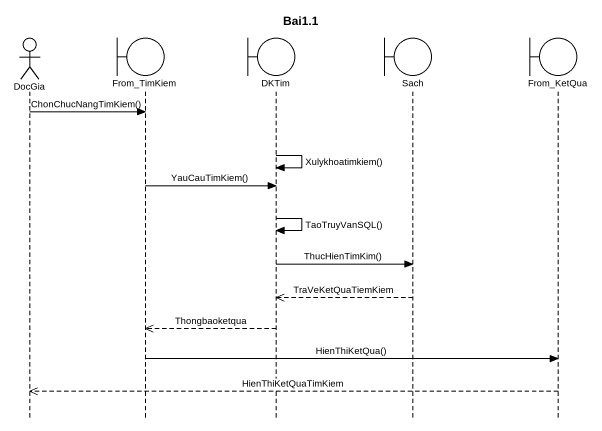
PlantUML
@startuml
title Bai1.1
hide footbox
actor DocGia
boundary From_TimKiem
boundary DKTim
boundary Sach
boundary From_KetQua

DocGia -> From_TimKiem : ChonChucNangTimKiem()
DKTim -> DKTim : Xulykhoatimkiem()
From_TimKiem -> DKTim : YauCauTimKiem()
DKTim -> DKTim : TaoTruyVanSQL()
DKTim -> Sach : ThucHienTimKim()
Sach -->> DKTim : TraVeKetQuaTiemKiem
DKTim -->> From_TimKiem : Thongbaoketqua
From_TimKiem -> From_KetQua : HienThiKetQua()
From_KetQua -->> DocGia : HienThiKetQuaTimKiem
@enduml
